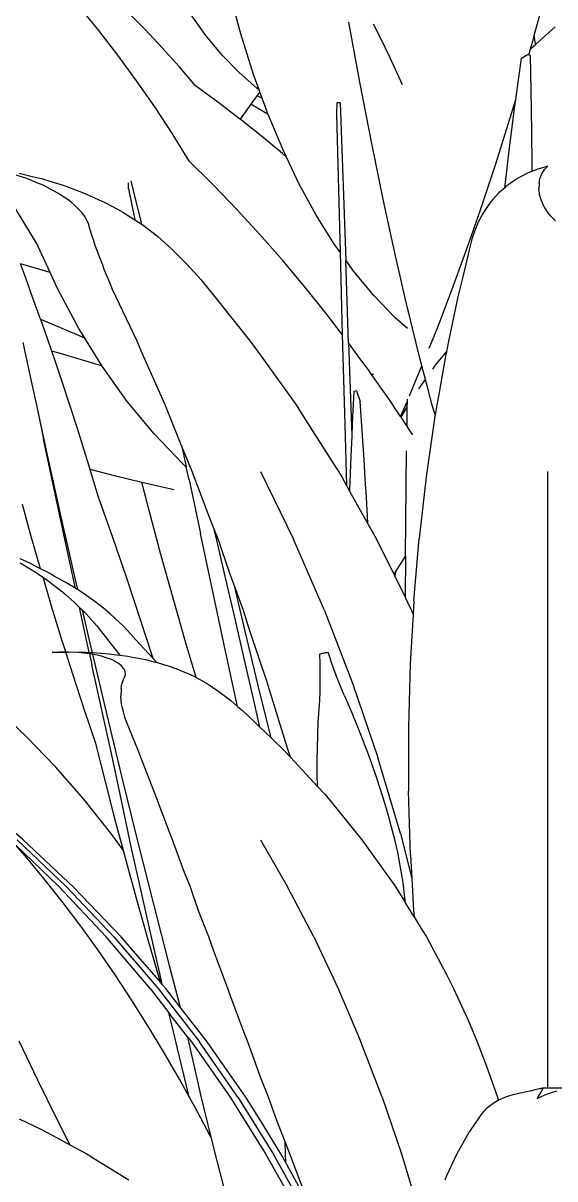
# Model space of a CAD drawing. Header units: metres. Extents: x 244.4 to 340.3, y -4.1 to 64.3.
# Drawn here: x 247.431 to 247.665, y 7.63 to 8.139 of the extents above; entities that cross this region are included whole.
import ezdxf

# ---------------------------------------------------------------- set-up
doc = ezdxf.new("R2010")
doc.units = ezdxf.units.M
doc.layers.add('Edges', color=7, linetype='Continuous')

# ---------------------------------------------------------------- blocks, each defined once
blk = doc.blocks.new('Novo+Sobrado2m fr')
for p, q in [((-8.06172, -1.08298), (-8.06682, -1.06422)), ((-7.93268, -1.08376), (-7.92816, -1.06718)), ((-8.12423, -1.08156), (-8.13285, -1.071)), ((-8.10387, -1.08109), (-8.11162, -1.0733)), ((-8.07707, -1.08374), (-8.08387, -1.07425)), ((-8.00928, -1.10507), (-8.01427, -1.07787)), ((-8.11582, -1.09244), (-8.12423, -1.08156)), ((-8.0963, -1.08913), (-8.10387, -1.08109)), ((-8.0561, -1.10086), (-8.06172, -1.08298)), ((-8.00034, -1.08483), (-8.0034, -1.07871)), ((-7.93214, -1.08763), (-7.92349, -1.07996)), ((-8.06993, -1.09235), (-8.07707, -1.08374)), ((-7.99627, -1.09331), (-8.00034, -1.08483)), ((-7.93431, -1.08955), (-7.93324, -1.08584)), ((-7.93431, -1.08955), (-7.93214, -1.08763)), ((-7.93324, -1.08584), (-7.93268, -1.08376)), ((-7.93219, -1.08724), (-7.93268, -1.08376)), ((-7.93214, -1.08763), (-7.93219, -1.08724)), ((-8.10762, -1.10364), (-8.11582, -1.09244)), ((-8.08893, -1.0974), (-8.0963, -1.08913)), ((-8.06246, -1.10006), (-8.06993, -1.09235)), ((-7.99446, -1.09707), (-7.99627, -1.09331)), ((-7.9356, -1.09218), (-7.93831, -1.09379)), ((-7.93511, -1.09237), (-7.9356, -1.09218)), ((-7.93511, -1.09237), (-7.93431, -1.08955)), ((-7.93453, -1.09259), (-7.93511, -1.09237)), ((-7.93453, -1.09259), (-7.9341, -1.11574)), ((-8.08174, -1.10591), (-8.08893, -1.0974)), ((-7.99057, -1.10551), (-7.99446, -1.09707)), ((-7.93978, -1.10424), (-7.93831, -1.09379)), ((-8.05469, -1.10685), (-8.06246, -1.10006)), ((-8.05365, -1.10761), (-8.0561, -1.10086)), ((-8.09964, -1.11516), (-8.10762, -1.10364)), ((-8.07192, -1.11302), (-8.08174, -1.10591)), ((-8.05365, -1.10761), (-8.05469, -1.10685)), ((-8.05333, -1.10849), (-8.05468, -1.11034)), ((-8.05333, -1.10849), (-8.05365, -1.10761)), ((-8.0523, -1.11134), (-8.05333, -1.10849)), ((-8.00419, -1.13132), (-8.00928, -1.10507)), ((-7.94082, -1.11189), (-7.93978, -1.10424)), ((-8.06227, -1.12036), (-8.07192, -1.11302)), ((-8.05468, -1.11034), (-8.0573, -1.11393)), ((-8.0523, -1.11134), (-8.05468, -1.11034)), ((-8.04996, -1.11781), (-8.0523, -1.11134)), ((-8.01958, -1.11335), (-8.01963, -1.11828)), ((-8.01805, -1.11331), (-8.01958, -1.11335)), ((-8.01805, -1.11331), (-8.01557, -1.18265)), ((-7.94397, -1.12236), (-7.94082, -1.11189)), ((-7.94119, -1.11468), (-7.94082, -1.11189)), ((-8.09187, -1.127), (-8.09964, -1.11516)), ((-8.0573, -1.11393), (-8.0621, -1.1205)), ((-8.04968, -1.11849), (-8.0573, -1.11393)), ((-8.04968, -1.11849), (-8.04996, -1.11781)), ((-8.04332, -1.1338), (-8.04968, -1.11849)), ((-8.01963, -1.11828), (-8.01809, -1.17914)), ((-7.94256, -1.12511), (-7.94119, -1.11468)), ((-7.9341, -1.11574), (-7.93382, -1.13905)), ((-8.0621, -1.1205), (-8.06227, -1.12036)), ((-8.05277, -1.12793), (-8.0621, -1.1205)), ((-7.94961, -1.14023), (-7.94397, -1.12236)), ((-8.08432, -1.13914), (-8.09187, -1.127)), ((-8.04344, -1.13573), (-8.05277, -1.12793)), ((-7.94386, -1.13551), (-7.94256, -1.12511)), ((-8.04167, -1.13728), (-8.04332, -1.1338)), ((-7.999, -1.15656), (-8.00419, -1.13132)), ((-8.0748, -1.14857), (-8.08432, -1.13914)), ((-8.04167, -1.13728), (-8.04344, -1.13573)), ((-8.0362, -1.1488), (-8.04167, -1.13728)), ((-7.94511, -1.1459), (-7.94386, -1.13551)), ((-7.93382, -1.13905), (-7.93379, -1.14356)), ((-7.95543, -1.15782), (-7.94961, -1.14023)), ((-7.93468, -1.14391), (-7.93568, -1.14436)), ((-7.93379, -1.14356), (-7.93468, -1.14391)), ((-7.93116, -1.14255), (-7.93379, -1.14356)), ((-7.92668, -1.1413), (-7.93116, -1.14255)), ((-7.92927, -1.14436), (-7.92803, -1.14255)), ((-7.92803, -1.14255), (-7.92668, -1.1413)), ((-8.15587, -1.14673), (-8.16344, -1.14436)), ((-8.1593, -1.14436), (-8.15355, -1.14572)), ((-8.15068, -1.14883), (-8.15587, -1.14673)), ((-8.15355, -1.14572), (-8.14946, -1.14673)), ((-8.14874, -1.14965), (-8.15068, -1.14883)), ((-8.14946, -1.14673), (-8.14574, -1.14784)), ((-8.14574, -1.14784), (-8.13986, -1.14965)), ((-8.11117, -1.15122), (-8.11122, -1.14863)), ((-8.10791, -1.15626), (-8.11002, -1.14772)), ((-8.0748, -1.14857), (-8.07383, -1.14954)), ((-8.0286, -1.16277), (-8.0362, -1.1488)), ((-7.94567, -1.15072), (-7.94511, -1.1459)), ((-7.94188, -1.14784), (-7.94438, -1.14965)), ((-7.94012, -1.14673), (-7.94188, -1.14784)), ((-7.93838, -1.14572), (-7.94012, -1.14673)), ((-7.93568, -1.14436), (-7.93838, -1.14572)), ((-7.9306, -1.14883), (-7.93066, -1.15121)), ((-7.9306, -1.14883), (-7.9302, -1.14673)), ((-7.9302, -1.14673), (-7.92927, -1.14436)), ((-8.1457, -1.15121), (-8.14874, -1.14965)), ((-8.14218, -1.15311), (-8.1457, -1.15121)), ((-8.14136, -1.15364), (-8.14218, -1.15311)), ((-8.13775, -1.15612), (-8.14136, -1.15364)), ((-8.13986, -1.14965), (-8.13826, -1.15023)), ((-8.13826, -1.15023), (-8.1306, -1.15311)), ((-8.1306, -1.15311), (-8.12453, -1.15583)), ((-8.11117, -1.15122), (-8.10839, -1.16479)), ((-8.06353, -1.16025), (-8.07383, -1.14954)), ((-7.94835, -1.15311), (-7.95087, -1.15583)), ((-7.94567, -1.15072), (-7.94835, -1.15311)), ((-7.94513, -1.15023), (-7.94567, -1.15072)), ((-7.94438, -1.14965), (-7.94513, -1.15023)), ((-7.93041, -1.15311), (-7.93066, -1.15121)), ((-7.93034, -1.15364), (-7.93041, -1.15311)), ((-7.92965, -1.15612), (-7.93034, -1.15364)), ((-8.13642, -1.1571), (-8.13775, -1.15612)), ((-8.13476, -1.15856), (-8.13642, -1.1571)), ((-8.13234, -1.16093), (-8.13476, -1.15856)), ((-8.12453, -1.15583), (-8.12178, -1.1571)), ((-8.12178, -1.1571), (-8.11822, -1.15897)), ((-8.11822, -1.15897), (-8.11342, -1.1616)), ((-8.10579, -1.16488), (-8.10791, -1.15626)), ((-7.99373, -1.18073), (-7.999, -1.15656)), ((-7.95632, -1.16041), (-7.95543, -1.15782)), ((-7.95332, -1.15897), (-7.95503, -1.1616)), ((-7.95188, -1.1571), (-7.95332, -1.15897)), ((-7.95087, -1.15583), (-7.95188, -1.1571)), ((-7.92921, -1.1571), (-7.92965, -1.15612)), ((-7.92859, -1.15856), (-7.92921, -1.1571)), ((-7.92718, -1.16093), (-7.92859, -1.15856)), ((-8.16091, -1.16019), (-8.15096, -1.17625)), ((-8.13173, -1.1616), (-8.13234, -1.16093)), ((-8.13056, -1.1632), (-8.13173, -1.1616)), ((-8.12929, -1.16532), (-8.13056, -1.1632)), ((-8.11342, -1.1616), (-8.11225, -1.16232)), ((-8.11225, -1.16232), (-8.10839, -1.16479)), ((-8.05341, -1.17127), (-8.06353, -1.16025)), ((-8.02055, -1.1757), (-8.0286, -1.16277)), ((-7.96143, -1.17514), (-7.95632, -1.16041)), ((-7.95548, -1.16232), (-7.95733, -1.16585)), ((-7.95505, -1.16162), (-7.95548, -1.16232)), ((-7.95503, -1.1616), (-7.95505, -1.16162)), ((-7.92666, -1.1616), (-7.92718, -1.16093)), ((-7.92544, -1.1632), (-7.92666, -1.1616)), ((-7.92339, -1.16532), (-7.92544, -1.1632)), ((-8.12873, -1.1666), (-8.12929, -1.16532)), ((-8.12802, -1.16929), (-8.12873, -1.1666)), ((-8.12707, -1.17207), (-8.12802, -1.16929)), ((-8.10839, -1.16479), (-8.10673, -1.16585)), ((-8.10673, -1.16585), (-8.10561, -1.1666)), ((-8.10531, -1.16682), (-8.10579, -1.16488)), ((-8.10561, -1.1666), (-8.10531, -1.16682)), ((-8.10531, -1.16682), (-8.10165, -1.16956)), ((-8.10165, -1.16956), (-8.09843, -1.17207)), ((-7.95887, -1.16956), (-7.95968, -1.17207)), ((-7.95765, -1.1666), (-7.95887, -1.16956)), ((-7.95733, -1.16585), (-7.95765, -1.1666)), ((-8.12661, -1.17372), (-8.12707, -1.17207)), ((-8.12579, -1.17611), (-8.12661, -1.17372)), ((-8.09843, -1.17207), (-8.09692, -1.17339)), ((-8.09692, -1.17339), (-8.09181, -1.178)), ((-8.04348, -1.18258), (-8.05341, -1.17127)), ((-7.96009, -1.17339), (-7.96125, -1.178)), ((-7.95968, -1.17207), (-7.96009, -1.17339)), ((-8.14555, -1.18807), (-8.15096, -1.17625)), ((-8.12503, -1.178), (-8.12579, -1.17611)), ((-8.12392, -1.1812), (-8.12503, -1.178)), ((-8.09181, -1.178), (-8.08548, -1.18436)), ((-8.01809, -1.17914), (-8.02055, -1.1757)), ((-8.01809, -1.17914), (-8.01712, -1.21534)), ((-7.96761, -1.19219), (-7.96143, -1.17514)), ((-7.96125, -1.178), (-7.96282, -1.18436)), ((-8.14555, -1.18807), (-8.15872, -1.1842)), ((-8.1565, -1.19013), (-8.15872, -1.1842)), ((-8.12263, -1.18436), (-8.12392, -1.1812)), ((-8.12179, -1.18669), (-8.12263, -1.18436)), ((-8.08548, -1.18436), (-8.0794, -1.19113)), ((-8.03374, -1.1942), (-8.04348, -1.18258)), ((-8.01206, -1.18755), (-8.01557, -1.18265)), ((-8.01432, -1.21903), (-8.01557, -1.18265)), ((-7.98839, -1.20378), (-7.99373, -1.18073)), ((-7.96282, -1.18436), (-7.96447, -1.19113)), ((-8.14237, -1.19503), (-8.14555, -1.18807)), ((-8.12063, -1.18956), (-8.12179, -1.18669)), ((-8.11992, -1.19113), (-8.12063, -1.18956)), ((-8.00315, -1.1983), (-8.01206, -1.18755)), ((-8.15316, -1.19926), (-8.1565, -1.19013)), ((-8.13295, -1.21273), (-8.14237, -1.19503)), ((-8.11816, -1.19553), (-8.11992, -1.19113)), ((-8.0794, -1.19113), (-8.07319, -1.19872)), ((-8.02419, -1.20612), (-8.03374, -1.1942)), ((-7.97398, -1.20895), (-7.96761, -1.19219)), ((-7.96447, -1.19113), (-7.96629, -1.19872)), ((-8.14984, -1.20851), (-8.15316, -1.19926)), ((-8.11678, -1.19861), (-8.11816, -1.19553)), ((-8.10737, -1.21817), (-8.11678, -1.19861)), ((-8.07319, -1.19872), (-8.05767, -1.21817)), ((-8.00297, -1.19848), (-8.00315, -1.1983)), ((-7.99383, -1.20792), (-8.00297, -1.19848)), ((-7.96629, -1.19872), (-7.97036, -1.21817)), ((-7.98773, -1.20646), (-7.98839, -1.20378)), ((-8.14977, -1.20871), (-8.14984, -1.20851)), ((-8.13373, -1.21548), (-8.14977, -1.20871)), ((-8.14655, -1.2179), (-8.14977, -1.20871)), ((-8.01712, -1.21534), (-8.02419, -1.20612)), ((-7.98839, -1.21268), (-7.99383, -1.20792)), ((-7.98299, -1.22567), (-7.98773, -1.20646)), ((-7.97649, -1.21527), (-7.97398, -1.20895)), ((-8.1304, -1.21686), (-8.13373, -1.21548)), ((-8.1304, -1.21686), (-8.13295, -1.21273)), ((-8.01712, -1.21534), (-8.01602, -1.25491)), ((-7.97889, -1.22133), (-7.97649, -1.21527)), ((-8.15756, -1.21889), (-8.15369, -1.2371)), ((-8.14494, -1.22258), (-8.14655, -1.2179)), ((-8.12276, -1.22924), (-8.1304, -1.21686)), ((-8.10566, -1.22224), (-8.10737, -1.21817)), ((-8.05767, -1.21817), (-8.05283, -1.22477)), ((-8.0089, -1.22642), (-8.01432, -1.21903)), ((-8.01432, -1.21903), (-8.01294, -1.25983)), ((-7.97036, -1.21817), (-7.97134, -1.2229)), ((-8.14065, -1.22383), (-8.14494, -1.22258)), ((-8.14328, -1.2274), (-8.14494, -1.22258)), ((-8.12298, -1.22917), (-8.14065, -1.22383)), ((-8.09506, -1.24625), (-8.10566, -1.22224)), ((-8.05283, -1.22477), (-8.03745, -1.24632)), ((-7.98207, -1.22917), (-7.98299, -1.22567)), ((-7.97562, -1.2282), (-7.97134, -1.2229)), ((-7.97173, -1.22477), (-7.9744, -1.23988)), ((-7.97134, -1.2229), (-7.97173, -1.22477)), ((-8.14004, -1.23703), (-8.14328, -1.2274)), ((-8.12276, -1.22924), (-8.12298, -1.22917)), ((-8.12271, -1.22931), (-8.12276, -1.22924)), ((-8.11168, -1.24475), (-8.12271, -1.22931)), ((-8.00566, -1.23084), (-8.0089, -1.22642)), ((-7.98724, -1.24163), (-7.98207, -1.22917)), ((-7.98052, -1.23505), (-7.98207, -1.22917)), ((-7.97736, -1.23052), (-7.97645, -1.22923)), ((-7.97645, -1.22923), (-7.97562, -1.2282)), ((-8.00422, -1.2329), (-8.00566, -1.23084)), ((-8.00333, -1.23289), (-8.00422, -1.2329)), ((-7.9967, -1.24364), (-8.00422, -1.2329)), ((-7.98342, -1.2392), (-7.98052, -1.23505)), ((-7.97903, -1.2407), (-7.98052, -1.23505)), ((-8.15369, -1.2371), (-8.15123, -1.24846)), ((-8.13683, -1.24678), (-8.14004, -1.23703)), ((-8.012, -1.24046), (-8.01271, -1.25461)), ((-8.01081, -1.2401), (-8.012, -1.24046)), ((-8.01081, -1.2401), (-8.0093, -1.24474)), ((-7.97754, -1.24636), (-7.97903, -1.2407)), ((-7.9744, -1.23988), (-7.97472, -1.24171)), ((-8.09988, -1.25901), (-8.11168, -1.24475)), ((-8.00868, -1.25336), (-8.0093, -1.24474)), ((-7.99148, -1.25142), (-7.9967, -1.24364)), ((-7.99148, -1.25142), (-7.98864, -1.24487)), ((-7.98864, -1.24487), (-7.98867, -1.24739)), ((-7.98863, -1.24373), (-7.98864, -1.24487)), ((-7.98751, -1.24225), (-7.98724, -1.24163)), ((-7.97472, -1.24171), (-7.97554, -1.24632)), ((-8.15123, -1.24846), (-8.14914, -1.25838)), ((-8.15123, -1.24846), (-8.14734, -1.26641)), ((-8.13364, -1.25665), (-8.13683, -1.24678)), ((-8.08762, -1.26459), (-8.09506, -1.24625)), ((-8.03745, -1.24632), (-8.03426, -1.2512)), ((-7.99126, -1.25175), (-7.98867, -1.24739)), ((-7.98867, -1.24739), (-7.98875, -1.2555)), ((-7.9763, -1.25072), (-7.97754, -1.24636)), ((-7.9763, -1.25072), (-7.97639, -1.2512)), ((-7.97554, -1.24632), (-7.9763, -1.25072)), ((-8.03426, -1.2512), (-8.01963, -1.27425)), ((-8.01602, -1.25491), (-8.01532, -1.28169)), ((-8.01271, -1.25461), (-8.01294, -1.25983)), ((-8.00809, -1.2619), (-8.00868, -1.25336)), ((-7.99126, -1.25175), (-7.99148, -1.25142)), ((-7.98875, -1.2555), (-7.99126, -1.25175)), ((-7.98793, -1.25673), (-7.98875, -1.2555)), ((-7.97639, -1.2512), (-7.98027, -1.27799)), ((-8.14914, -1.25838), (-8.14852, -1.26134)), ((-8.13049, -1.26664), (-8.13364, -1.25665)), ((-8.08733, -1.27206), (-8.09988, -1.25901)), ((-8.01294, -1.25983), (-8.01335, -1.26906)), ((-7.98613, -1.25953), (-7.98793, -1.25673)), ((-8.14002, -1.30133), (-8.14852, -1.26134)), ((-8.08762, -1.26459), (-8.08573, -1.2736)), ((-8.08516, -1.27066), (-8.08762, -1.26459)), ((-8.00752, -1.27035), (-8.00809, -1.2619)), ((-8.14734, -1.26641), (-8.14089, -1.29551)), ((-8.12799, -1.27473), (-8.13049, -1.26664)), ((-8.08308, -1.27553), (-8.08516, -1.27066)), ((-8.01335, -1.26906), (-8.0139, -1.2838)), ((-8.00699, -1.27871), (-8.00752, -1.27035)), ((-7.98935, -1.31274), (-7.98887, -1.26657)), ((-8.11675, -1.27769), (-8.12799, -1.27473)), ((-8.12736, -1.27674), (-8.12799, -1.27473)), ((-8.08733, -1.27206), (-8.08637, -1.27303)), ((-8.08573, -1.2736), (-8.08637, -1.27303)), ((-8.08452, -1.27933), (-8.08573, -1.2736)), ((-8.07567, -1.29539), (-8.08308, -1.27553)), ((-8.05316, -1.27553), (-8.03862, -1.30543)), ((-8.01951, -1.27418), (-8.01963, -1.27425)), ((-8.01963, -1.27425), (-8.01898, -1.27527)), ((-8.01951, -1.27418), (-8.01898, -1.27527)), ((-8.01898, -1.27527), (-8.01881, -1.27553)), ((-8.01881, -1.27553), (-8.01739, -1.27799)), ((-7.9267, -1.54699), (-7.9267, -1.27553)), ((-8.12427, -1.28696), (-8.12736, -1.27674)), ((-8.10529, -1.28038), (-8.11675, -1.27769)), ((-8.1021, -1.29272), (-8.10529, -1.28038)), ((-8.09376, -1.28308), (-8.10529, -1.28038)), ((-8.08452, -1.27933), (-8.07954, -1.30283)), ((-8.01739, -1.27799), (-8.01532, -1.28169)), ((-8.00649, -1.28699), (-8.00699, -1.27871)), ((-7.98027, -1.27799), (-7.98337, -1.30509)), ((-8.09104, -1.28365), (-8.09376, -1.28308)), ((-8.01532, -1.28169), (-8.01391, -1.2842)), ((-8.0139, -1.2838), (-8.01391, -1.2842)), ((-8.01391, -1.2842), (-8.00584, -1.29861)), ((-8.15391, -1.30419), (-8.15782, -1.2901)), ((-8.11806, -1.30462), (-8.12427, -1.28696)), ((-8.00602, -1.29518), (-8.00649, -1.28699)), ((-8.14089, -1.29551), (-8.13435, -1.3244)), ((-8.09691, -1.31205), (-8.1021, -1.29272)), ((-8.0735, -1.3009), (-8.07567, -1.29539)), ((-8.00584, -1.29861), (-8.00602, -1.29518)), ((-8.1345, -1.32702), (-8.14002, -1.30133)), ((-8.07234, -1.30582), (-8.0735, -1.3009)), ((-8.0716, -1.30573), (-8.0735, -1.3009)), ((-8.00584, -1.29861), (-8.0022, -1.30509)), ((-8.14982, -1.3184), (-8.15391, -1.30419)), ((-8.11191, -1.32257), (-8.11806, -1.30462)), ((-8.06891, -1.35253), (-8.07954, -1.30283)), ((-8.0683, -1.32303), (-8.07234, -1.30582)), ((-8.06656, -1.32041), (-8.0716, -1.30573)), ((-8.02494, -1.33683), (-8.03862, -1.30543)), ((-8.0022, -1.30509), (-7.99448, -1.32083)), ((-7.98569, -1.33251), (-7.98337, -1.30509)), ((-8.09157, -1.3313), (-8.09691, -1.31205)), ((-8.15901, -1.31577), (-8.1571, -1.31678)), ((-8.15461, -1.316), (-8.15879, -1.31405)), ((-8.1571, -1.31678), (-8.15473, -1.31825)), ((-8.15291, -1.31678), (-8.15461, -1.316)), ((-8.15073, -1.31793), (-8.15291, -1.31678)), ((-7.98935, -1.31274), (-7.99371, -1.31962)), ((-7.98935, -1.31274), (-7.98954, -1.33089)), ((-8.15473, -1.31825), (-8.15134, -1.32032)), ((-8.15134, -1.32032), (-8.15055, -1.32088)), ((-8.14982, -1.3184), (-8.15073, -1.31793)), ((-8.15055, -1.32088), (-8.14872, -1.32216)), ((-8.14713, -1.31979), (-8.14982, -1.3184)), ((-8.14496, -1.33483), (-8.14872, -1.32216)), ((-8.14872, -1.32216), (-8.14655, -1.32367)), ((-8.14609, -1.32032), (-8.14713, -1.31979)), ((-8.1439, -1.32158), (-8.14609, -1.32032)), ((-8.14093, -1.32325), (-8.1439, -1.32158)), ((-8.06455, -1.32595), (-8.06656, -1.32041)), ((-7.99371, -1.31962), (-7.99448, -1.32083)), ((-7.99448, -1.32083), (-7.99408, -1.32165)), ((-7.99375, -1.31983), (-7.99408, -1.32165)), ((-7.99408, -1.32165), (-7.98954, -1.33089)), ((-7.99371, -1.31962), (-7.99375, -1.31983)), ((-8.14655, -1.32367), (-8.1457, -1.32426)), ((-8.1457, -1.32426), (-8.14274, -1.32659)), ((-8.14274, -1.32659), (-8.14019, -1.32856)), ((-8.13907, -1.32426), (-8.14093, -1.32325)), ((-8.13555, -1.32637), (-8.13907, -1.32426)), ((-8.1345, -1.32702), (-8.13555, -1.32637)), ((-8.13362, -1.32756), (-8.1345, -1.32702)), ((-8.13435, -1.3244), (-8.13362, -1.32756)), ((-8.10583, -1.34082), (-8.11191, -1.32257)), ((-8.06426, -1.3404), (-8.0683, -1.32303)), ((-8.05987, -1.34586), (-8.06455, -1.32595)), ((-8.06059, -1.33683), (-8.06455, -1.32595)), ((-8.14019, -1.32856), (-8.13902, -1.3296)), ((-8.13902, -1.3296), (-8.13487, -1.33323)), ((-8.13198, -1.32856), (-8.13362, -1.32756)), ((-8.1301, -1.32986), (-8.13198, -1.32856)), ((-8.12742, -1.33174), (-8.1301, -1.32986)), ((-8.12534, -1.33323), (-8.12742, -1.33174)), ((-8.08606, -1.35048), (-8.09157, -1.3313)), ((-7.98954, -1.33089), (-7.98874, -1.33251)), ((-8.14029, -1.35005), (-8.14496, -1.33483)), ((-8.13487, -1.33323), (-8.1327, -1.33539)), ((-8.1327, -1.33539), (-8.13154, -1.33654)), ((-8.1284, -1.35519), (-8.1327, -1.33539)), ((-8.13154, -1.33654), (-8.12771, -1.35306)), ((-8.13154, -1.33654), (-8.12983, -1.33824)), ((-8.1222, -1.33576), (-8.12534, -1.33323)), ((-8.11917, -1.33824), (-8.1222, -1.33576)), ((-8.0578, -1.34568), (-8.06059, -1.33683)), ((-8.02494, -1.33683), (-8.01259, -1.36877)), ((-7.98874, -1.33251), (-7.98671, -1.33683)), ((-7.98671, -1.33683), (-7.98602, -1.33845)), ((-7.98569, -1.33251), (-7.98602, -1.33845)), ((-8.12983, -1.33824), (-8.1251, -1.34358)), ((-8.11719, -1.34007), (-8.11917, -1.33824)), ((-8.11478, -1.34234), (-8.11719, -1.34007)), ((-8.11348, -1.34358), (-8.11478, -1.34234)), ((-8.10027, -1.35795), (-8.10583, -1.34082)), ((-8.06021, -1.35792), (-8.06426, -1.3404)), ((-7.98602, -1.33845), (-7.98723, -1.36019)), ((-8.1251, -1.34358), (-8.1204, -1.34955)), ((-8.11023, -1.34704), (-8.11348, -1.34358)), ((-8.108, -1.34946), (-8.11023, -1.34704)), ((-8.05412, -1.36977), (-8.05987, -1.34586)), ((-8.05004, -1.36877), (-8.0578, -1.34568)), ((-8.13872, -1.35502), (-8.14029, -1.35005)), ((-8.1204, -1.34955), (-8.11496, -1.3564)), ((-8.10027, -1.35795), (-8.108, -1.34946)), ((-8.08138, -1.36624), (-8.08606, -1.35048)), ((-8.06321, -1.37896), (-8.06891, -1.35253)), ((-8.13894, -1.35502), (-8.14466, -1.35531)), ((-8.14466, -1.35531), (-8.13869, -1.3551)), ((-8.13872, -1.35502), (-8.13894, -1.35502)), ((-8.13751, -1.35506), (-8.13872, -1.35502)), ((-8.13869, -1.3551), (-8.13751, -1.35506)), ((-8.1355, -1.36519), (-8.13869, -1.3551)), ((-8.13751, -1.35506), (-8.13632, -1.35502)), ((-8.13329, -1.35519), (-8.13751, -1.35506)), ((-8.13632, -1.35502), (-8.12992, -1.35514)), ((-8.12828, -1.35576), (-8.13329, -1.35519)), ((-8.12992, -1.35514), (-8.1284, -1.35519)), ((-8.1284, -1.35519), (-8.12793, -1.35519)), ((-8.12828, -1.35576), (-8.12722, -1.36062)), ((-8.12792, -1.3558), (-8.12828, -1.35576)), ((-8.12793, -1.35519), (-8.1272, -1.35524)), ((-8.12702, -1.35599), (-8.12792, -1.3558)), ((-8.12771, -1.35306), (-8.1272, -1.35524)), ((-8.1272, -1.35524), (-8.12303, -1.35554)), ((-8.12702, -1.35599), (-8.12099, -1.38151)), ((-8.12429, -1.35657), (-8.12702, -1.35599)), ((-8.12299, -1.35687), (-8.12429, -1.35657)), ((-8.12303, -1.35554), (-8.11962, -1.3558)), ((-8.12093, -1.35755), (-8.12299, -1.35687)), ((-8.11864, -1.35838), (-8.12093, -1.35755)), ((-8.11962, -1.3558), (-8.11643, -1.35621)), ((-8.11643, -1.35621), (-8.11496, -1.3564)), ((-8.11496, -1.3564), (-8.11149, -1.35687)), ((-8.11149, -1.35687), (-8.11011, -1.35712)), ((-8.11011, -1.35712), (-8.10365, -1.35838)), ((-8.05617, -1.37561), (-8.06021, -1.35792)), ((-8.02698, -1.35599), (-8.02688, -1.3559)), ((-8.02685, -1.36004), (-8.02698, -1.35599)), ((-8.02688, -1.3559), (-8.02665, -1.35579)), ((-8.02665, -1.35579), (-8.02632, -1.35568)), ((-8.02632, -1.35568), (-8.02591, -1.35557)), ((-8.02591, -1.35557), (-8.02545, -1.35547)), ((-8.02545, -1.35547), (-8.02496, -1.35538)), ((-8.02496, -1.35538), (-8.02448, -1.35531)), ((-8.02448, -1.35531), (-8.02404, -1.35527)), ((-8.02404, -1.35527), (-8.02368, -1.35525)), ((-8.02368, -1.35525), (-8.02341, -1.35527)), ((-8.02341, -1.35527), (-8.02327, -1.35531)), ((-8.02327, -1.35531), (-8.02324, -1.35538)), ((-8.02199, -1.35916), (-8.02324, -1.35538)), ((-8.11867, -1.39964), (-8.12722, -1.36062)), ((-8.11811, -1.35864), (-8.11864, -1.35838)), ((-8.11592, -1.35985), (-8.11811, -1.35864)), ((-8.11517, -1.36034), (-8.11592, -1.35985)), ((-8.11427, -1.36111), (-8.11517, -1.36034)), ((-8.11313, -1.36237), (-8.11427, -1.36111)), ((-8.11292, -1.36272), (-8.11313, -1.36237)), ((-8.11255, -1.36362), (-8.11292, -1.36272)), ((-8.10365, -1.35838), (-8.09872, -1.35965)), ((-8.09872, -1.35965), (-8.10027, -1.35795)), ((-8.09872, -1.35965), (-8.0985, -1.35971)), ((-8.0985, -1.35971), (-8.09622, -1.36034)), ((-8.09622, -1.36034), (-8.0932, -1.36133)), ((-8.0932, -1.36133), (-8.0892, -1.36272)), ((-8.0892, -1.36272), (-8.08821, -1.36312)), ((-8.02679, -1.36409), (-8.02685, -1.36004)), ((-8.02198, -1.35921), (-8.02199, -1.35916)), ((-8.02196, -1.35925), (-8.02198, -1.35921)), ((-8.02065, -1.36298), (-8.02196, -1.35925)), ((-8.01924, -1.36677), (-8.02065, -1.36298)), ((-7.98723, -1.36019), (-7.98798, -1.3881)), ((-8.13059, -1.38025), (-8.1355, -1.36519)), ((-8.11391, -1.36876), (-8.11341, -1.36712)), ((-8.11341, -1.36712), (-8.11265, -1.36553)), ((-8.11265, -1.36553), (-8.11245, -1.36481)), ((-8.11245, -1.36481), (-8.11255, -1.36362)), ((-8.08821, -1.36312), (-8.08362, -1.36511)), ((-8.08362, -1.36511), (-8.08271, -1.36553)), ((-8.08271, -1.36553), (-8.08138, -1.36624)), ((-8.08138, -1.36624), (-8.07942, -1.36728)), ((-8.07942, -1.36728), (-8.07683, -1.36876)), ((-8.02681, -1.36814), (-8.02679, -1.36409)), ((-8.01776, -1.37053), (-8.01924, -1.36677)), ((-8.11442, -1.37123), (-8.11452, -1.37442)), ((-8.11442, -1.37123), (-8.1142, -1.36977)), ((-8.1142, -1.36977), (-8.11391, -1.36876)), ((-8.07683, -1.36876), (-8.07558, -1.36957)), ((-8.07558, -1.36957), (-8.07145, -1.37239)), ((-8.07145, -1.37239), (-8.0662, -1.37641)), ((-8.04844, -1.39282), (-8.05412, -1.36977)), ((-8.04934, -1.37118), (-8.05004, -1.36877)), ((-8.04137, -1.39693), (-8.04934, -1.37118)), ((-8.02707, -1.37623), (-8.0269, -1.37219)), ((-8.0269, -1.37219), (-8.02681, -1.36814)), ((-8.01622, -1.37426), (-8.01776, -1.37053)), ((-8.01259, -1.36877), (-8.00146, -1.40147)), ((-8.11431, -1.37641), (-8.11452, -1.37442)), ((-8.11416, -1.37792), (-8.11431, -1.37641)), ((-8.11381, -1.37978), (-8.11416, -1.37792)), ((-8.0662, -1.37641), (-8.06321, -1.37896)), ((-8.05333, -1.38808), (-8.05617, -1.37561)), ((-8.02766, -1.38591), (-8.02707, -1.37623)), ((-8.01622, -1.37426), (-8.01233, -1.38313)), ((-8.15616, -1.39214), (-8.16958, -1.37947)), ((-8.12556, -1.39522), (-8.13059, -1.38025)), ((-8.12099, -1.38151), (-8.11417, -1.40973)), ((-8.11353, -1.3808), (-8.11381, -1.37978)), ((-8.11279, -1.38371), (-8.11353, -1.3808)), ((-8.06321, -1.37896), (-8.06105, -1.3808)), ((-8.06105, -1.3808), (-8.05567, -1.38582)), ((-8.01014, -1.38836), (-8.01233, -1.38313)), ((-8.11207, -1.38575), (-8.11279, -1.38371)), ((-8.10673, -1.3987), (-8.11207, -1.38575)), ((-8.05567, -1.38582), (-8.05333, -1.38808)), ((-8.05333, -1.38808), (-8.04844, -1.39282)), ((-8.02792, -1.39158), (-8.02766, -1.38591)), ((-8.00803, -1.39362), (-8.01014, -1.38836)), ((-7.98798, -1.3881), (-7.98795, -1.41621)), ((-8.14323, -1.40559), (-8.15616, -1.39214)), ((-8.04844, -1.39282), (-8.04238, -1.3987)), ((-8.02809, -1.39726), (-8.02792, -1.39158)), ((-8.12118, -1.41263), (-8.12556, -1.39522)), ((-8.03995, -1.40124), (-8.04137, -1.39693)), ((-8.02816, -1.40295), (-8.02809, -1.39726)), ((-8.00601, -1.39893), (-8.00803, -1.39362)), ((-8.1143, -1.42037), (-8.11867, -1.39964)), ((-8.10577, -1.40144), (-8.10673, -1.3987)), ((-8.09944, -1.41761), (-8.10577, -1.40144)), ((-8.04238, -1.3987), (-8.03995, -1.40124)), ((-8.03995, -1.40124), (-8.03814, -1.40314)), ((-8.03814, -1.40314), (-8.02803, -1.41418)), ((-8.02814, -1.40863), (-8.02816, -1.40295)), ((-8.00407, -1.40427), (-8.00601, -1.39893)), ((-7.99157, -1.43484), (-8.00146, -1.40147)), ((-8.1308, -1.41981), (-8.14323, -1.40559)), ((-8.02803, -1.41418), (-8.02814, -1.40863)), ((-8.00392, -1.40471), (-8.00407, -1.40427)), ((-8.00222, -1.40965), (-8.00392, -1.40471)), ((-8.11668, -1.42998), (-8.12118, -1.41263)), ((-8.11417, -1.40973), (-8.10727, -1.43771)), ((-8.00205, -1.41012), (-8.00222, -1.40965)), ((-8.00028, -1.41556), (-8.00205, -1.41012)), ((-8.09317, -1.43429), (-8.09944, -1.41761)), ((-8.02803, -1.41418), (-8.02485, -1.41765)), ((-8.02485, -1.41765), (-8.02203, -1.42099)), ((-7.99859, -1.42103), (-8.00028, -1.41556)), ((-7.98713, -1.44449), (-7.98795, -1.41621)), ((-8.11891, -1.43476), (-8.1308, -1.41981)), ((-8.10991, -1.44079), (-8.1143, -1.42037)), ((-8.02203, -1.42099), (-8.00856, -1.43762)), ((-7.99698, -1.42653), (-7.99859, -1.42103)), ((-8.15743, -1.43762), (-8.17087, -1.42609)), ((-7.99547, -1.43205), (-7.99698, -1.42653)), ((-8.11336, -1.44242), (-8.11668, -1.42998)), ((-7.99404, -1.43759), (-7.99547, -1.43205)), ((-8.1601, -1.43762), (-8.13847, -1.45834)), ((-8.1353, -1.45855), (-8.15743, -1.43762)), ((-8.11336, -1.44242), (-8.11891, -1.43476)), ((-8.10727, -1.43771), (-8.10028, -1.46545)), ((-8.09179, -1.43762), (-8.09317, -1.43429)), ((-8.0868, -1.45138), (-8.09179, -1.43762)), ((-8.05304, -1.43762), (-8.04115, -1.45834)), ((-8.00856, -1.43762), (-8.00729, -1.43932)), ((-7.99271, -1.44316), (-7.99404, -1.43759)), ((-7.99157, -1.43484), (-7.98655, -1.45462)), ((-8.15575, -1.44575), (-8.16088, -1.43983)), ((-8.16088, -1.43983), (-8.14198, -1.45811)), ((-8.11206, -1.44729), (-8.11336, -1.44242)), ((-8.1055, -1.46086), (-8.10991, -1.44079)), ((-8.00729, -1.43932), (-7.99392, -1.45811)), ((-7.99145, -1.44981), (-7.99271, -1.44316)), ((-8.14774, -1.45544), (-8.15575, -1.44575)), ((-8.10733, -1.46454), (-8.11206, -1.44729)), ((-7.98713, -1.44449), (-7.98655, -1.45462)), ((-8.08393, -1.45855), (-8.0868, -1.45138)), ((-7.99041, -1.45649), (-7.99145, -1.44981)), ((-8.13987, -1.46541), (-8.14774, -1.45544)), ((-8.14198, -1.45811), (-8.12099, -1.48039)), ((-8.11758, -1.48039), (-8.13847, -1.45834)), ((-8.1353, -1.45855), (-8.1144, -1.48039)), ((-8.08031, -1.46886), (-8.08393, -1.45855)), ((-8.02966, -1.48039), (-8.04115, -1.45834)), ((-7.99392, -1.45811), (-7.98937, -1.46541)), ((-7.98958, -1.4632), (-7.99041, -1.45649)), ((-7.98655, -1.45462), (-7.98575, -1.46881)), ((-8.10247, -1.48173), (-8.10733, -1.46454)), ((-8.10109, -1.48053), (-8.1055, -1.46086)), ((-7.98937, -1.46541), (-7.98958, -1.4632)), ((-8.13213, -1.47567), (-8.13987, -1.46541)), ((-8.10028, -1.46545), (-8.0932, -1.49296)), ((-8.07582, -1.48039), (-8.08031, -1.46886)), ((-7.98558, -1.47151), (-7.98937, -1.46541)), ((-7.98575, -1.46881), (-7.98558, -1.47151)), ((-7.98558, -1.47151), (-7.98193, -1.47736)), ((-8.12453, -1.48621), (-8.13213, -1.47567)), ((-7.98193, -1.47736), (-7.98015, -1.48039)), ((-8.10161, -1.5031), (-8.12099, -1.48039)), ((-8.11758, -1.48039), (-8.09811, -1.5031)), ((-8.10895, -1.48668), (-8.1144, -1.48039)), ((-8.0975, -1.49887), (-8.10247, -1.48173)), ((-8.09667, -1.49976), (-8.10109, -1.48053)), ((-8.07367, -1.48668), (-8.07582, -1.48039)), ((-8.02966, -1.48039), (-8.01896, -1.5031)), ((-7.98015, -1.48039), (-7.97124, -1.497)), ((-8.11708, -1.49703), (-8.12453, -1.48621)), ((-8.097, -1.50051), (-8.10895, -1.48668)), ((-8.06745, -1.5031), (-8.07367, -1.48668)), ((-8.0932, -1.49296), (-8.08838, -1.51131)), ((-8.10977, -1.50812), (-8.11708, -1.49703)), ((-8.097, -1.50051), (-8.0975, -1.49887)), ((-8.09631, -1.50132), (-8.09667, -1.49976)), ((-7.97124, -1.497), (-7.96817, -1.5031)), ((-8.10161, -1.5031), (-8.09339, -1.51374)), ((-8.09811, -1.5031), (-8.07991, -1.52661)), ((-8.09631, -1.50132), (-8.097, -1.50051)), ((-8.09477, -1.5031), (-8.09631, -1.50132)), ((-8.09342, -1.50483), (-8.09477, -1.5031)), ((-8.08838, -1.51131), (-8.09342, -1.50483)), ((-8.06687, -1.50483), (-8.06745, -1.5031)), ((-8.06001, -1.52334), (-8.06687, -1.50483)), ((-8.01896, -1.5031), (-8.00894, -1.52661)), ((-7.96817, -1.5031), (-7.96182, -1.517)), ((-8.1026, -1.51949), (-8.10977, -1.50812)), ((-8.09227, -1.51853), (-8.09339, -1.51374)), ((-8.08507, -1.5245), (-8.09339, -1.51374)), ((-8.07902, -1.52334), (-8.08838, -1.51131)), ((-8.09559, -1.53112), (-8.1026, -1.51949)), ((-8.08789, -1.53678), (-8.09227, -1.51853)), ((-7.96182, -1.517), (-7.95774, -1.52661)), ((-8.07929, -1.54995), (-8.08507, -1.5245)), ((-8.08507, -1.5245), (-8.08344, -1.52661)), ((-8.07648, -1.52661), (-8.07902, -1.52334)), ((-8.05868, -1.52661), (-8.06001, -1.52334)), ((-8.15931, -1.5261), (-8.15116, -1.54332)), ((-8.08344, -1.52661), (-8.07597, -1.53732)), ((-8.06301, -1.55086), (-8.07991, -1.52661)), ((-8.06563, -1.54216), (-8.07648, -1.52661)), ((-8.05303, -1.54216), (-8.05868, -1.52661)), ((-7.99965, -1.55086), (-8.00894, -1.52661)), ((-7.95774, -1.52661), (-7.95365, -1.53732)), ((-8.08872, -1.54302), (-8.09559, -1.53112)), ((-8.08446, -1.55074), (-8.08789, -1.53678)), ((-8.07597, -1.53732), (-8.0665, -1.55086)), ((-7.95365, -1.53732), (-7.94891, -1.55086)), ((-8.15116, -1.54332), (-8.14284, -1.56027)), ((-8.08446, -1.55074), (-8.08872, -1.54302)), ((-8.05957, -1.55086), (-8.06563, -1.54216)), ((-8.04956, -1.55086), (-8.05303, -1.54216)), ((-8.08201, -1.55517), (-8.08446, -1.55074)), ((-8.07477, -1.56846), (-8.07929, -1.54995)), ((-8.0665, -1.55086), (-8.06207, -1.55795)), ((-8.06301, -1.55086), (-8.04746, -1.57581)), ((-8.05312, -1.56123), (-8.05957, -1.55086)), ((-8.04585, -1.56123), (-8.04956, -1.55086)), ((-7.99965, -1.55086), (-7.9911, -1.57581)), ((-7.94891, -1.55086), (-7.94856, -1.55199)), ((-7.94653, -1.55134), (-7.94522, -1.55084)), ((-7.94522, -1.55084), (-7.9434, -1.5502)), ((-7.9434, -1.5502), (-7.94201, -1.54977)), ((-7.94201, -1.54977), (-7.93944, -1.54914)), ((-7.93944, -1.54914), (-7.9367, -1.54854)), ((-7.9367, -1.54854), (-7.93542, -1.54832)), ((-7.93542, -1.54832), (-7.93373, -1.54795)), ((-7.93373, -1.54795), (-7.93272, -1.54767)), ((-7.93272, -1.54767), (-7.93228, -1.54759)), ((-7.93228, -1.54759), (-7.93107, -1.54732)), ((-7.93054, -1.54991), (-7.93142, -1.55151)), ((-7.93142, -1.55151), (-7.92807, -1.54991)), ((-7.93107, -1.54732), (-7.93052, -1.54715)), ((-7.92975, -1.54865), (-7.93054, -1.54991)), ((-7.93052, -1.54715), (-7.93014, -1.54711)), ((-7.93014, -1.54711), (-7.92948, -1.54701)), ((-7.92919, -1.54774), (-7.92975, -1.54865)), ((-7.92948, -1.54701), (-7.9294, -1.54699)), ((-7.9294, -1.54699), (-7.9291, -1.5471)), ((-7.9267, -1.54699), (-7.9294, -1.54699)), ((-7.92901, -1.54734), (-7.92919, -1.54774)), ((-7.9291, -1.5471), (-7.92904, -1.54719)), ((-7.92904, -1.54719), (-7.92901, -1.54734)), ((-7.92807, -1.54991), (-7.92544, -1.54896)), ((-7.91528, -1.54699), (-7.9267, -1.54699)), ((-7.92544, -1.54896), (-7.9247, -1.54865)), ((-7.9247, -1.54865), (-7.92267, -1.54813)), ((-8.07545, -1.56759), (-8.08201, -1.55517)), ((-7.95476, -1.55707), (-7.95325, -1.5555)), ((-7.95325, -1.5555), (-7.95265, -1.55497)), ((-7.95265, -1.55497), (-7.9514, -1.55402)), ((-7.9514, -1.55402), (-7.95026, -1.55325)), ((-7.95026, -1.55325), (-7.94854, -1.5523)), ((-7.94856, -1.55199), (-7.9482, -1.55214)), ((-7.94856, -1.55199), (-7.94848, -1.55227)), ((-7.94854, -1.5523), (-7.94848, -1.55227)), ((-7.94848, -1.55227), (-7.9482, -1.55214)), ((-7.9482, -1.55214), (-7.94653, -1.55134)), ((-8.15923, -1.56046), (-8.14938, -1.56514)), ((-8.14284, -1.56027), (-8.13694, -1.57186)), ((-8.06207, -1.55795), (-8.05086, -1.57581)), ((-8.04408, -1.57581), (-8.05312, -1.56123)), ((-8.0422, -1.57052), (-8.04585, -1.56123)), ((-7.96042, -1.56514), (-7.95563, -1.55816)), ((-7.95563, -1.55816), (-7.95476, -1.55707)), ((-8.14938, -1.56514), (-8.14471, -1.56763)), ((-7.9614, -1.56668), (-7.96042, -1.56514)), ((-8.14471, -1.56763), (-8.13694, -1.57186)), ((-8.07477, -1.56846), (-8.07545, -1.56759)), ((-8.07222, -1.57891), (-8.07477, -1.56846)), ((-8.04212, -1.57584), (-8.0422, -1.57052)), ((-8.04013, -1.57581), (-8.0422, -1.57052)), ((-7.96656, -1.57574), (-7.9614, -1.56668)), ((-8.13694, -1.57186), (-8.12976, -1.57577)), ((-8.12976, -1.57577), (-8.12658, -1.5777)), ((-8.05086, -1.57581), (-8.04084, -1.59369)), ((-8.04746, -1.57581), (-8.03329, -1.60138)), ((-8.04197, -1.57963), (-8.04408, -1.57581)), ((-8.04197, -1.57963), (-8.04212, -1.57584)), ((-8.03847, -1.58052), (-8.04013, -1.57581)), ((-7.9911, -1.57581), (-7.98331, -1.60138)), ((-7.97108, -1.58541), (-7.96656, -1.57574)), ((-8.12658, -1.5777), (-8.11104, -1.58734)), ((-8.06484, -1.60702), (-8.07222, -1.57891)), ((-8.04149, -1.58052), (-8.04197, -1.57963)), ((-8.03123, -1.59922), (-8.04149, -1.58052)), ((-8.03123, -1.59922), (-8.03847, -1.58052)), ((-7.97186, -1.58734), (-7.97108, -1.58541))]:
    blk.add_line(p, q)

msp = doc.modelspace()

# ---------------------------------------------------------------- block references
at = {"layer": 'Edges'}
msp.add_blockref('Novo+Sobrado2m fr', (255.5882, 9.21727), dxfattribs=at)

doc.saveas('drawing.dxf')
